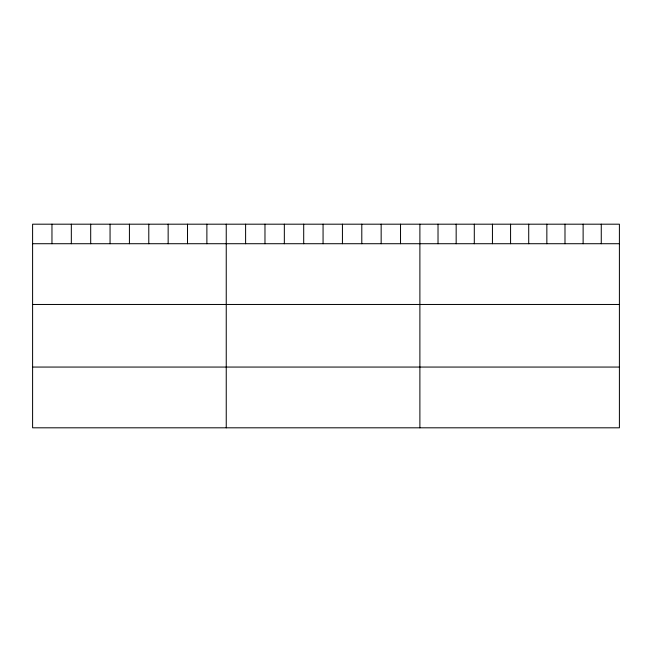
<?xml version="1.0" encoding="UTF-8"?>
<svg xmlns="http://www.w3.org/2000/svg" width="652" height="652" viewBox="0 0 652 652"><rect width="100%" height="100%" fill="white"/><g stroke="black" fill="none" stroke-linecap="round" stroke-linejoin="round"><path stroke-width="0.98" d="M619.4 243.718L619.4 427.81L32.6 427.81L32.6 224.19L619.4 224.19L619.4 243.718L32.6 243.718M32.6 304.468L619.4 304.468M32.6 367.06L619.4 367.06M601.266 224.19L601.266 243.718M583.124 224.19L583.124 243.718M564.991 224.19L564.991 243.718M546.849 224.19L546.849 243.718M528.715 224.19L528.715 243.718M510.573 224.19L510.573 243.718M492.439 224.19L492.439 243.718M474.297 224.19L474.297 243.718M456.164 224.19L456.164 243.718M438.022 224.19L438.022 243.718M419.888 224.19L419.888 427.81M400.524 224.19L400.524 243.718M381.159 224.19L381.159 243.718M361.795 224.19L361.795 243.718M342.43 224.19L342.43 243.718M323.066 224.19L323.066 243.718M303.702 224.19L303.702 243.718M284.337 224.19L284.337 243.718M264.973 224.19L264.973 243.718M245.608 224.19L245.608 243.718M226.244 224.19L226.244 427.81M206.88 224.19L206.88 243.718M187.515 224.19L187.515 243.718M168.151 224.19L168.151 243.718M148.786 224.19L148.786 243.718M129.422 224.19L129.422 243.718M110.058 224.19L110.058 243.718M90.693 224.19L90.693 243.718M71.329 224.19L71.329 243.718M51.964 224.19L51.964 243.718"/></g></svg>
